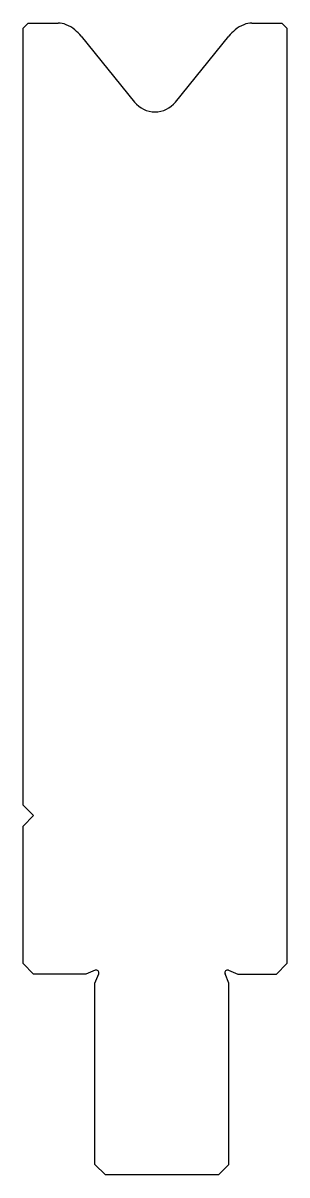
# Model space of a CAD drawing. Header units: metres. Extents: x 90 to 115, y 100 to 209.
import ezdxf

# ---------------------------------------------------------------- set-up
doc = ezdxf.new("R2010")
doc.units = ezdxf.units.M

msp = doc.modelspace()

# ---------------------------------------------------------------- linework, layer by layer
for p, q in [((90.019949, 209.305494), (89.519949, 208.805494)), ((90.019949, 209.305494), (92.843445, 209.305494)), ((111.196452, 209.305494), (114.019949, 209.305494)), ((114.519949, 208.805494), (114.019949, 209.305494)), ((89.519949, 135.305494), (89.519949, 208.805494)), ((114.519949, 208.805494), (114.519949, 120.305494)), ((95.032357, 208.055274), (100.077084, 201.825556)), ((103.962814, 201.825556), (109.00754, 208.055274)), ((89.519949, 135.305494), (90.519949, 134.305494)), ((90.519949, 134.305494), (89.519949, 133.305494)), ((89.519949, 120.305494), (89.519949, 133.305494)), ((89.519949, 120.305494), (90.519949, 119.305494)), ((113.519949, 119.305494), (114.519949, 120.305494)), ((95.469949, 119.305494), (90.519949, 119.305494)), ((96.363379, 119.675565), (95.469949, 119.305494)), ((96.319949, 118.455494), (96.69002, 119.348925)), ((109.019949, 118.455494), (108.649878, 119.348925)), ((108.976519, 119.675565), (109.869949, 119.305494)), ((109.869949, 119.305494), (113.519949, 119.305494)), ((96.319949, 101.305494), (96.319949, 118.455494)), ((109.019949, 101.305494), (109.019949, 118.455494)), ((96.319949, 101.305494), (97.319949, 100.305494)), ((108.019949, 100.305494), (97.319949, 100.305494)), ((108.019949, 100.305494), (109.019949, 101.305494))]:
    msp.add_line(p, q)
for centre, radius, start, end in [((92.843445, 207.305494), 2, 67.284502, 90), ((111.196452, 207.305494), 2, 90, 112.715498), ((92.748809, 206.805494), 2.5, 47.654714, 69.709581), ((91.923774, 205.537992), 4, 39, 51.151963), ((112.116124, 205.537992), 4, 128.848037, 141), ((111.291088, 206.805494), 2.5, 110.290419, 132.345286), ((102.019949, 203.398857), 2.5, 219, 321), ((96.45905, 119.444595), 0.25, 337.5, 112.5), ((108.880848, 119.444595), 0.25, 67.5, 202.5)]:
    msp.add_arc(centre, radius, start, end)

doc.saveas('drawing.dxf')
